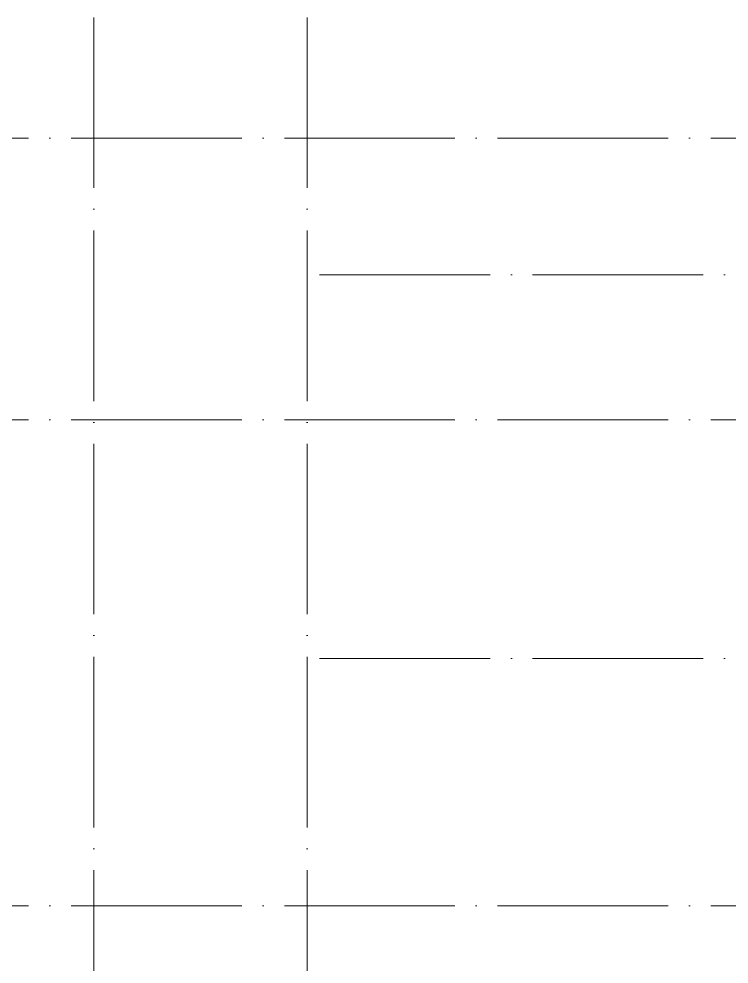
# Model space of a CAD drawing. Header units: millimetres. Extents: x 97 to 215964, y -4577 to 60645.
# Drawn here: x 154618 to 162948, y 9541 to 20625 of the extents above; entities that cross this region are included whole.
import ezdxf

# ---------------------------------------------------------------- set-up
doc = ezdxf.new("R2010")
doc.units = ezdxf.units.MM
doc.linetypes.add('ADSK_Линия сетки', pattern=[2500, 2000, -250, 0, -250])
doc.layers.add('S-GRID-____-OTLN', color=1, linetype='Continuous', lineweight=9)

msp = doc.modelspace()

# ---------------------------------------------------------------- linework, layer by layer
at = {"layer": 'S-GRID-____-OTLN', "linetype": 'ADSK_Линия сетки'}
for p, q in [((155497.888158, 60644.999414), (155497.888158, -3572.657751)), ((157997.888491, 60644.999414), (157997.888491, -3572.657751)), ((55228.336609, 19225.000586), (215146.441901, 19225.000586)), ((215146.441901, 17625.060253), (158117.887824, 17625.060253)), ((55228.336609, 15925.000586), (215146.441901, 15925.000586)), ((215146.441901, 13125.11992), (158117.887824, 13125.11992)), ((55228.336609, 10225.000586), (215146.441901, 10225.000586))]:
    msp.add_line(p, q, dxfattribs=at)

doc.saveas('drawing.dxf')
